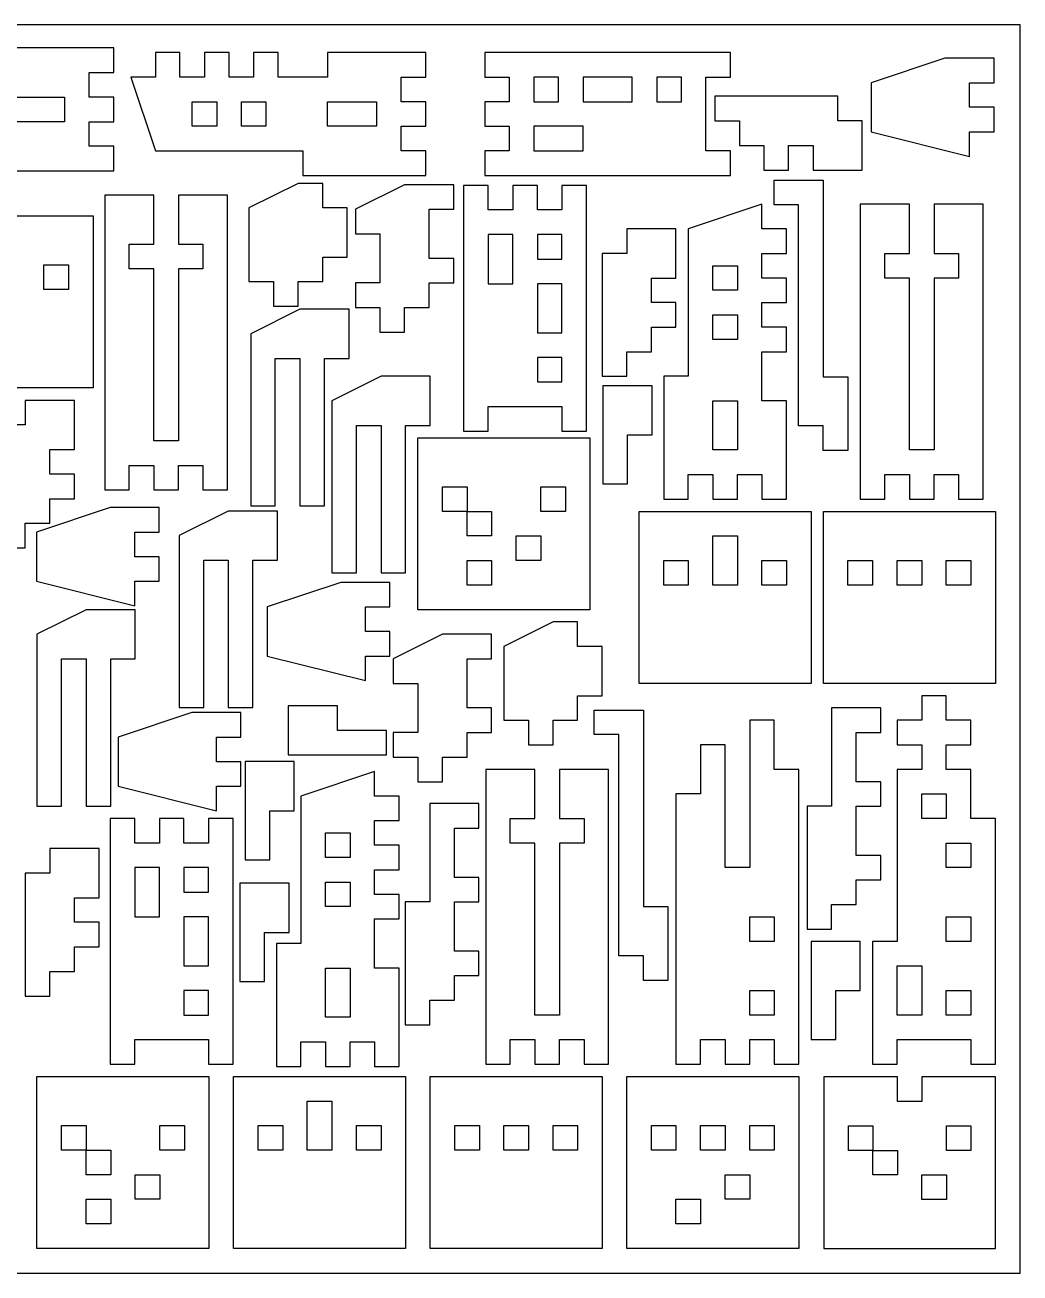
# Model space of a CAD drawing. Extents: x 0 to 610, y 0 to 305.
# Drawn here: x 366.7 to 609.6, y 0 to 304.8 of the extents above; entities that cross this region are included whole.
import ezdxf

# ---------------------------------------------------------------- set-up
doc = ezdxf.new("R2010")
doc.units = 0
doc.header["$MEASUREMENT"] = 0
doc.layers.add('LAYER_04', color=98, linetype='CONTINUOUS')
doc.layers.add('SQUARE', color=1, linetype='CONTINUOUS')

msp = doc.modelspace()

# ---------------------------------------------------------------- linework, layer by layer
at = {"layer": 'LAYER_04'}
for p, q in [((609.6, 304.8), (0, 304.8)), ((609.6, 0), (609.6, 304.8)), ((0, 0), (609.6, 0))]:
    msp.add_line(p, q, dxfattribs=at)
at = {"layer": 'SQUARE'}
for p, q in [((388.33, 299.18), (316.33, 299.18)), ((388.33, 293.18), (388.33, 299.18)), ((398.5, 298.06), (398.5, 292.06)), ((404.5, 298.06), (398.5, 298.06)), ((404.5, 292.06), (404.5, 298.06)), ((416.5, 298.06), (410.5, 298.06)), ((410.5, 298.06), (410.5, 292.06)), ((416.5, 292.06), (416.5, 298.06)), ((428.5, 298.06), (422.5, 298.06)), ((422.5, 298.06), (422.5, 292.06)), ((428.5, 292.06), (428.5, 298.06)), ((464.5, 298.06), (440.5, 298.06)), ((440.5, 298.06), (440.5, 292.06)), ((464.5, 292.06), (464.5, 298.06)), ((538.92, 298.05), (478.92, 298.05)), ((478.92, 298.05), (478.92, 292.05)), ((538.92, 292.05), (538.92, 298.05)), ((591.26, 296.7), (573.26, 290.7)), ((603.26, 296.7), (591.26, 296.7)), ((603.26, 290.7), (603.26, 296.7)), ((382.33, 287.18), (382.33, 293.18)), ((382.33, 293.18), (388.33, 293.18)), ((398.5, 292.06), (392.5, 292.06)), ((392.5, 292.06), (398.5, 274.06)), ((410.5, 292.06), (404.5, 292.06)), ((422.5, 292.06), (416.5, 292.06)), ((440.5, 292.06), (428.5, 292.06)), ((458.5, 286.06), (458.5, 292.06)), ((458.5, 292.06), (464.5, 292.06)), ((478.92, 292.05), (484.92, 292.05)), ((484.92, 292.05), (484.92, 286.05)), ((496.92, 292.05), (490.92, 292.05)), ((490.92, 292.05), (490.92, 286.05)), ((496.92, 286.05), (496.92, 292.05)), ((514.92, 292.05), (502.92, 292.05)), ((502.92, 292.05), (502.92, 286.05)), ((514.92, 286.05), (514.92, 292.05)), ((526.92, 292.05), (520.92, 292.05)), ((520.92, 292.05), (520.92, 286.05)), ((526.92, 286.05), (526.92, 292.05)), ((532.92, 286.05), (532.92, 292.05)), ((532.92, 292.05), (538.92, 292.05)), ((573.26, 290.7), (573.26, 278.7)), ((597.26, 290.7), (603.26, 290.7)), ((597.26, 284.7), (597.26, 290.7)), ((334.33, 287.18), (376.33, 287.18)), ((376.33, 287.18), (376.33, 281.18)), ((388.33, 287.18), (382.33, 287.18)), ((388.33, 281.18), (388.33, 287.18)), ((565.08, 287.37), (535.08, 287.37)), ((535.08, 287.37), (535.08, 281.37)), ((565.08, 281.37), (565.08, 287.37)), ((407.5, 286.06), (413.5, 286.06)), ((407.5, 280.06), (407.5, 286.06)), ((413.5, 286.06), (413.5, 280.06)), ((419.5, 286.06), (425.5, 286.06)), ((419.5, 280.06), (419.5, 286.06)), ((425.5, 286.06), (425.5, 280.06)), ((440.5, 286.06), (452.5, 286.06)), ((440.5, 280.06), (440.5, 286.06)), ((452.5, 286.06), (452.5, 280.06)), ((464.5, 286.06), (458.5, 286.06)), ((464.5, 280.06), (464.5, 286.06)), ((484.92, 286.05), (478.92, 286.05)), ((478.92, 286.05), (478.92, 280.05)), ((490.92, 286.05), (496.92, 286.05)), ((502.92, 286.05), (514.92, 286.05)), ((520.92, 286.05), (526.92, 286.05)), ((532.92, 280.05), (532.92, 286.05)), ((603.26, 284.7), (597.26, 284.7)), ((603.26, 278.7), (603.26, 284.7)), ((376.33, 281.18), (334.33, 281.18)), ((382.33, 275.18), (382.33, 281.18)), ((382.33, 281.18), (388.33, 281.18)), ((535.08, 281.37), (541.08, 281.37)), ((541.08, 281.37), (541.08, 275.37)), ((571.08, 281.37), (565.08, 281.37)), ((571.08, 269.37), (571.08, 281.37)), ((413.5, 280.06), (407.5, 280.06)), ((425.5, 280.06), (419.5, 280.06)), ((452.5, 280.06), (440.5, 280.06)), ((458.5, 274.06), (458.5, 280.06)), ((458.5, 280.06), (464.5, 280.06)), ((478.92, 280.05), (484.92, 280.05)), ((484.92, 280.05), (484.92, 274.05)), ((502.92, 280.05), (490.92, 280.05)), ((490.92, 280.05), (490.92, 274.05)), ((502.92, 274.05), (502.92, 280.05)), ((532.92, 274.05), (532.92, 280.05)), ((573.26, 278.7), (597.26, 272.7)), ((597.26, 272.7), (597.26, 278.7)), ((597.26, 278.7), (603.26, 278.7)), ((388.33, 275.18), (382.33, 275.18)), ((388.33, 269.18), (388.33, 275.18)), ((541.08, 275.37), (547.08, 275.37)), ((547.08, 275.37), (547.08, 269.37)), ((553.08, 269.37), (553.08, 275.37)), ((553.08, 275.37), (559.08, 275.37)), ((559.08, 275.37), (559.08, 269.37)), ((398.5, 274.06), (434.5, 274.06)), ((434.5, 274.06), (434.5, 268.06)), ((464.5, 274.06), (458.5, 274.06)), ((464.5, 268.06), (464.5, 274.06)), ((484.92, 274.05), (478.92, 274.05)), ((478.92, 274.05), (478.92, 268.05)), ((490.92, 274.05), (502.92, 274.05)), ((538.92, 274.05), (532.92, 274.05)), ((538.92, 268.05), (538.92, 274.05)), ((316.33, 269.18), (388.33, 269.18)), ((547.08, 269.37), (553.08, 269.37)), ((559.08, 269.37), (565.08, 269.37)), ((565.08, 269.37), (571.08, 269.37)), ((433.36, 266.12), (421.36, 260.12)), ((439.36, 266.12), (433.36, 266.12)), ((434.5, 268.06), (464.5, 268.06)), ((439.36, 260.12), (439.36, 266.12)), ((459.34, 265.79), (447.34, 259.79)), ((471.34, 265.79), (459.34, 265.79)), ((471.34, 259.79), (471.34, 265.79)), ((479.77, 265.62), (473.77, 265.62)), ((473.77, 265.62), (473.77, 205.62)), ((478.92, 268.05), (538.92, 268.05)), ((479.77, 259.62), (479.77, 265.62)), ((491.77, 265.62), (485.77, 265.62)), ((485.77, 265.62), (485.77, 259.62)), ((491.77, 259.62), (491.77, 265.62)), ((503.77, 265.62), (497.77, 265.62)), ((497.77, 265.62), (497.77, 259.62)), ((503.77, 205.62), (503.77, 265.62)), ((549.55, 260.89), (549.55, 266.89)), ((549.55, 266.89), (561.55, 266.89)), ((561.55, 266.89), (561.55, 218.89)), ((398.13, 263.24), (386.13, 263.24)), ((386.13, 263.24), (386.13, 191.24)), ((398.13, 251.24), (398.13, 263.24)), ((416.13, 263.24), (404.13, 263.24)), ((404.13, 263.24), (404.13, 251.24)), ((416.13, 191.24), (416.13, 263.24)), ((421.36, 260.12), (421.36, 242.12)), ((445.36, 260.12), (439.36, 260.12)), ((445.36, 248.12), (445.36, 260.12)), ((447.34, 259.79), (447.34, 253.79)), ((465.34, 247.79), (465.34, 259.79)), ((465.34, 259.79), (471.34, 259.79)), ((485.77, 259.62), (479.77, 259.62)), ((497.77, 259.62), (491.77, 259.62)), ((546.6, 261), (528.6, 255)), ((546.6, 255), (546.6, 261)), ((555.55, 260.89), (549.55, 260.89)), ((555.55, 206.89), (555.55, 260.89)), ((582.6, 261), (570.6, 261)), ((570.6, 261), (570.6, 189)), ((582.6, 249), (582.6, 261)), ((600.6, 261), (588.6, 261)), ((588.6, 261), (588.6, 249)), ((600.6, 189), (600.6, 261)), ((341.31, 258.2), (383.31, 258.2)), ((383.31, 258.2), (383.31, 216.2)), ((447.34, 253.79), (453.34, 253.79)), ((453.34, 253.79), (453.34, 241.79)), ((485.77, 253.62), (479.77, 253.62)), ((479.77, 253.62), (479.77, 241.62)), ((485.77, 241.62), (485.77, 253.62)), ((497.77, 253.62), (491.77, 253.62)), ((491.77, 253.62), (491.77, 247.62)), ((497.77, 247.62), (497.77, 253.62)), ((525.6, 255), (513.6, 255)), ((513.6, 255), (513.6, 249)), ((525.6, 249), (525.6, 255)), ((528.6, 255), (528.6, 219)), ((552.6, 255), (546.6, 255)), ((552.6, 249), (552.6, 255)), ((392.13, 245.24), (392.13, 251.24)), ((392.13, 251.24), (398.13, 251.24)), ((404.13, 251.24), (410.13, 251.24)), ((410.13, 251.24), (410.13, 245.24)), ((439.36, 242.12), (439.36, 248.12)), ((439.36, 248.12), (445.36, 248.12)), ((471.34, 247.79), (465.34, 247.79)), ((471.34, 241.79), (471.34, 247.79)), ((491.77, 247.62), (497.77, 247.62)), ((513.6, 249), (507.6, 249)), ((507.6, 249), (507.6, 219)), ((525.6, 243), (525.6, 249)), ((546.6, 243), (546.6, 249)), ((546.6, 249), (552.6, 249)), ((576.6, 243), (576.6, 249)), ((576.6, 249), (582.6, 249)), ((588.6, 249), (594.6, 249)), ((594.6, 249), (594.6, 243)), ((371.31, 240.2), (371.31, 246.2)), ((371.31, 246.2), (377.31, 246.2)), ((377.31, 246.2), (377.31, 240.2)), ((398.13, 245.24), (392.13, 245.24)), ((398.13, 203.24), (398.13, 245.24)), ((410.13, 245.24), (404.13, 245.24)), ((404.13, 245.24), (404.13, 203.24)), ((534.6, 240), (534.6, 246)), ((534.6, 246), (540.6, 246)), ((540.6, 246), (540.6, 240)), ((421.36, 242.12), (427.36, 242.12)), ((427.36, 242.12), (427.36, 236.12)), ((433.36, 242.12), (439.36, 242.12)), ((433.36, 236.12), (433.36, 242.12)), ((453.34, 241.79), (447.34, 241.79)), ((447.34, 241.79), (447.34, 235.79)), ((465.34, 235.79), (465.34, 241.79)), ((465.34, 241.79), (471.34, 241.79)), ((479.77, 241.62), (485.77, 241.62)), ((497.77, 241.62), (491.77, 241.62)), ((491.77, 241.62), (491.77, 229.62)), ((497.77, 229.62), (497.77, 241.62)), ((519.6, 237), (519.6, 243)), ((519.6, 243), (525.6, 243)), ((552.6, 243), (546.6, 243)), ((552.6, 237), (552.6, 243)), ((582.6, 243), (576.6, 243)), ((582.6, 201), (582.6, 243)), ((594.6, 243), (588.6, 243)), ((588.6, 243), (588.6, 201)), ((377.31, 240.2), (371.31, 240.2)), ((540.6, 240), (534.6, 240)), ((433.78, 235.37), (421.78, 229.37)), ((427.36, 236.12), (433.36, 236.12)), ((445.78, 235.37), (433.78, 235.37)), ((445.78, 223.37), (445.78, 235.37)), ((447.34, 235.79), (453.34, 235.79)), ((453.34, 235.79), (453.34, 229.79)), ((459.34, 229.79), (459.34, 235.79)), ((459.34, 235.79), (465.34, 235.79)), ((525.6, 237), (519.6, 237)), ((525.6, 231), (525.6, 237)), ((546.6, 231), (546.6, 237)), ((546.6, 237), (552.6, 237)), ((534.6, 228), (534.6, 234)), ((534.6, 234), (540.6, 234)), ((540.6, 234), (540.6, 228)), ((421.78, 229.37), (421.78, 187.37)), ((453.34, 229.79), (459.34, 229.79)), ((491.77, 229.62), (497.77, 229.62)), ((519.6, 225), (519.6, 231)), ((519.6, 231), (525.6, 231)), ((552.6, 231), (546.6, 231)), ((552.6, 225), (552.6, 231)), ((540.6, 228), (534.6, 228)), ((427.78, 187.37), (427.78, 223.37)), ((427.78, 223.37), (433.78, 223.37)), ((433.78, 223.37), (433.78, 187.37)), ((439.78, 223.37), (445.78, 223.37)), ((439.78, 187.37), (439.78, 223.37)), ((497.77, 223.62), (491.77, 223.62)), ((491.77, 223.62), (491.77, 217.62)), ((497.77, 217.62), (497.77, 223.62)), ((513.6, 219), (513.6, 225)), ((513.6, 225), (519.6, 225)), ((546.6, 213), (546.6, 225)), ((546.6, 225), (552.6, 225)), ((453.6, 219), (441.6, 213)), ((465.6, 219), (453.6, 219)), ((465.6, 207), (465.6, 219)), ((491.77, 217.62), (497.77, 217.62)), ((507.6, 219), (513.6, 219)), ((519.77, 216.71), (507.77, 216.71)), ((507.77, 216.71), (507.77, 192.71)), ((519.77, 204.71), (519.77, 216.71)), ((528.6, 219), (522.6, 219)), ((522.6, 219), (522.6, 189)), ((561.55, 218.89), (567.55, 218.89)), ((567.55, 218.89), (567.55, 200.89)), ((383.31, 216.2), (341.31, 216.2)), ((378.75, 213.11), (366.75, 213.11)), ((366.75, 213.11), (366.75, 207.11)), ((378.75, 207.11), (378.75, 213.11)), ((441.6, 213), (441.6, 171)), ((479.77, 205.62), (479.77, 211.62)), ((479.77, 211.62), (485.77, 211.62)), ((485.77, 211.62), (491.77, 211.62)), ((491.77, 211.62), (497.77, 211.62)), ((497.77, 211.62), (497.77, 205.62)), ((534.6, 201), (534.6, 213)), ((534.6, 213), (540.6, 213)), ((540.6, 213), (540.6, 201)), ((552.6, 213), (546.6, 213)), ((552.6, 189), (552.6, 213)), ((366.75, 207.11), (360.75, 207.11)), ((378.75, 201.11), (378.75, 207.11)), ((447.6, 171), (447.6, 207)), ((447.6, 207), (453.6, 207)), ((453.6, 207), (453.6, 171)), ((459.6, 207), (465.6, 207)), ((459.6, 171), (459.6, 207)), ((473.77, 205.62), (479.77, 205.62)), ((497.77, 205.62), (503.77, 205.62)), ((513.77, 204.71), (519.77, 204.71)), ((513.77, 192.71), (513.77, 204.71)), ((561.55, 206.89), (555.55, 206.89)), ((561.55, 200.89), (561.55, 206.89)), ((404.13, 203.24), (398.13, 203.24)), ((462.6, 162), (462.6, 204)), ((462.6, 204), (504.6, 204)), ((504.6, 204), (504.6, 162)), ((372.75, 195.11), (372.75, 201.11)), ((372.75, 201.11), (378.75, 201.11)), ((540.6, 201), (534.6, 201)), ((567.55, 200.89), (561.55, 200.89)), ((588.6, 201), (582.6, 201)), ((378.75, 195.11), (372.75, 195.11)), ((378.75, 189.11), (378.75, 195.11)), ((392.13, 191.24), (392.13, 197.24)), ((392.13, 197.24), (398.13, 197.24)), ((398.13, 197.24), (398.13, 191.24)), ((404.13, 191.24), (404.13, 197.24)), ((404.13, 197.24), (410.13, 197.24)), ((410.13, 197.24), (410.13, 191.24)), ((507.77, 192.71), (513.77, 192.71)), ((528.6, 189), (528.6, 195)), ((528.6, 195), (534.6, 195)), ((534.6, 195), (534.6, 189)), ((540.6, 189), (540.6, 195)), ((540.6, 195), (546.6, 195)), ((546.6, 195), (546.6, 189)), ((576.6, 189), (576.6, 195)), ((576.6, 195), (582.6, 195)), ((582.6, 195), (582.6, 189)), ((588.6, 189), (588.6, 195)), ((588.6, 195), (594.6, 195)), ((594.6, 195), (594.6, 189)), ((372.75, 183.11), (372.75, 189.11)), ((372.75, 189.11), (378.75, 189.11)), ((386.13, 191.24), (392.13, 191.24)), ((398.13, 191.24), (404.13, 191.24)), ((410.13, 191.24), (416.13, 191.24)), ((468.6, 186), (468.6, 192)), ((468.6, 192), (474.6, 192)), ((474.6, 192), (474.6, 186)), ((492.6, 186), (492.6, 192)), ((492.6, 192), (498.6, 192)), ((498.6, 192), (498.6, 186)), ((522.6, 189), (528.6, 189)), ((534.6, 189), (540.6, 189)), ((546.6, 189), (552.6, 189)), ((570.6, 189), (576.6, 189)), ((582.6, 189), (588.6, 189)), ((594.6, 189), (600.6, 189)), ((387.46, 186.94), (369.46, 180.94)), ((399.46, 186.94), (387.46, 186.94)), ((399.46, 180.94), (399.46, 186.94)), ((416.31, 186.08), (404.31, 180.08)), ((428.31, 186.08), (416.31, 186.08)), ((421.78, 187.37), (427.78, 187.37)), ((428.31, 174.08), (428.31, 186.08)), ((433.78, 187.37), (439.78, 187.37)), ((474.6, 186), (468.6, 186)), ((474.6, 180), (474.6, 186)), ((474.6, 186), (480.6, 186)), ((480.6, 186), (480.6, 180)), ((498.6, 186), (492.6, 186)), ((516.6, 144), (516.6, 186)), ((516.6, 186), (558.6, 186)), ((558.6, 186), (558.6, 144)), ((561.6, 144), (561.6, 186)), ((561.6, 186), (603.6, 186)), ((603.6, 186), (603.6, 144)), ((366.75, 177.11), (366.75, 183.11)), ((366.75, 183.11), (372.75, 183.11)), ((369.46, 180.94), (369.46, 168.94)), ((393.46, 180.94), (399.46, 180.94)), ((393.46, 174.94), (393.46, 180.94)), ((404.31, 180.08), (404.31, 138.08)), ((480.6, 180), (474.6, 180)), ((486.6, 174), (486.6, 180)), ((486.6, 180), (492.6, 180)), ((492.6, 180), (492.6, 174)), ((534.6, 168), (534.6, 180)), ((534.6, 180), (540.6, 180)), ((540.6, 180), (540.6, 168)), ((360.75, 177.11), (366.75, 177.11)), ((399.46, 174.94), (393.46, 174.94)), ((399.46, 168.94), (399.46, 174.94)), ((410.31, 138.08), (410.31, 174.08)), ((410.31, 174.08), (416.31, 174.08)), ((416.31, 174.08), (416.31, 138.08)), ((422.31, 174.08), (428.31, 174.08)), ((422.31, 138.08), (422.31, 174.08)), ((474.6, 168), (474.6, 174)), ((474.6, 174), (480.6, 174)), ((480.6, 174), (480.6, 168)), ((492.6, 174), (486.6, 174)), ((522.6, 168), (522.6, 174)), ((522.6, 174), (528.6, 174)), ((528.6, 174), (528.6, 168)), ((546.6, 168), (546.6, 174)), ((546.6, 174), (552.6, 174)), ((552.6, 174), (552.6, 168)), ((567.6, 168), (567.6, 174)), ((567.6, 174), (573.6, 174)), ((573.6, 174), (573.6, 168)), ((579.6, 168), (579.6, 174)), ((579.6, 174), (585.6, 174)), ((585.6, 174), (585.6, 168)), ((591.6, 168), (591.6, 174)), ((591.6, 174), (597.6, 174)), ((597.6, 174), (597.6, 168)), ((441.6, 171), (447.6, 171)), ((453.6, 171), (459.6, 171)), ((369.46, 168.94), (393.46, 162.94)), ((393.46, 162.94), (393.46, 168.94)), ((393.46, 168.94), (399.46, 168.94)), ((443.77, 168.67), (425.77, 162.67)), ((455.77, 168.67), (443.77, 168.67)), ((455.77, 162.67), (455.77, 168.67)), ((480.6, 168), (474.6, 168)), ((528.6, 168), (522.6, 168)), ((540.6, 168), (534.6, 168)), ((552.6, 168), (546.6, 168)), ((573.6, 168), (567.6, 168)), ((585.6, 168), (579.6, 168)), ((597.6, 168), (591.6, 168)), ((381.6, 162), (369.6, 156)), ((393.6, 162), (381.6, 162)), ((393.6, 150), (393.6, 162)), ((425.77, 162.67), (425.77, 150.67)), ((449.77, 162.67), (455.77, 162.67)), ((449.77, 156.67), (449.77, 162.67)), ((504.6, 162), (462.6, 162)), ((495.6, 159), (483.6, 153)), ((501.6, 159), (495.6, 159)), ((501.6, 153), (501.6, 159)), ((369.6, 156), (369.6, 114)), ((455.77, 156.67), (449.77, 156.67)), ((455.77, 150.67), (455.77, 156.67)), ((468.6, 156), (456.6, 150)), ((480.6, 156), (468.6, 156)), ((480.6, 150), (480.6, 156)), ((483.6, 153), (483.6, 135)), ((507.6, 153), (501.6, 153)), ((507.6, 141), (507.6, 153)), ((375.6, 114), (375.6, 150)), ((375.6, 150), (381.6, 150)), ((381.6, 150), (381.6, 114)), ((387.6, 150), (393.6, 150)), ((387.6, 114), (387.6, 150)), ((425.77, 150.67), (449.77, 144.67)), ((449.77, 144.67), (449.77, 150.67)), ((449.77, 150.67), (455.77, 150.67)), ((456.6, 150), (456.6, 144)), ((474.6, 138), (474.6, 150)), ((474.6, 150), (480.6, 150)), ((456.6, 144), (462.6, 144)), ((462.6, 144), (462.6, 132)), ((558.6, 144), (516.6, 144)), ((603.6, 144), (561.6, 144)), ((501.6, 135), (501.6, 141)), ((501.6, 141), (507.6, 141)), ((591.6, 141), (585.6, 141)), ((585.6, 141), (585.6, 135)), ((591.6, 135), (591.6, 141)), ((404.31, 138.08), (410.31, 138.08)), ((416.31, 138.08), (422.31, 138.08)), ((442.95, 138.53), (430.95, 138.53)), ((430.95, 138.53), (430.95, 126.53)), ((442.95, 132.53), (442.95, 138.53)), ((480.6, 138), (474.6, 138)), ((480.6, 132), (480.6, 138)), ((505.64, 131.48), (505.64, 137.48)), ((505.64, 137.48), (517.64, 137.48)), ((517.64, 137.48), (517.64, 89.48)), ((569.6, 138), (563.6, 138)), ((563.6, 138), (563.6, 114)), ((575.6, 138), (569.6, 138)), ((575.6, 132), (575.6, 138)), ((407.4, 136.88), (389.4, 130.88)), ((419.4, 136.88), (407.4, 136.88)), ((419.4, 130.88), (419.4, 136.88)), ((483.6, 135), (489.6, 135)), ((489.6, 135), (489.6, 129)), ((495.6, 135), (501.6, 135)), ((495.6, 129), (495.6, 135)), ((549.6, 135), (543.6, 135)), ((543.6, 135), (543.6, 99)), ((549.6, 123), (549.6, 135)), ((585.6, 135), (579.6, 135)), ((579.6, 135), (579.6, 129)), ((597.6, 135), (591.6, 135)), ((597.6, 129), (597.6, 135)), ((454.95, 132.53), (442.95, 132.53)), ((454.95, 126.53), (454.95, 132.53)), ((462.6, 132), (456.6, 132)), ((456.6, 132), (456.6, 126)), ((474.6, 126), (474.6, 132)), ((474.6, 132), (480.6, 132)), ((511.64, 131.48), (505.64, 131.48)), ((511.64, 77.48), (511.64, 131.48)), ((569.6, 120), (569.6, 132)), ((569.6, 132), (575.6, 132)), ((389.4, 130.88), (389.4, 118.88)), ((413.4, 130.88), (419.4, 130.88)), ((413.4, 124.88), (413.4, 130.88)), ((489.6, 129), (495.6, 129)), ((537.6, 129), (531.6, 129)), ((531.6, 129), (531.6, 117)), ((537.6, 99), (537.6, 129)), ((579.6, 129), (585.6, 129)), ((585.6, 129), (585.6, 123)), ((591.6, 123), (591.6, 129)), ((591.6, 129), (597.6, 129)), ((430.95, 126.53), (454.95, 126.53)), ((456.6, 126), (462.6, 126)), ((462.6, 126), (462.6, 120)), ((468.6, 120), (468.6, 126)), ((468.6, 126), (474.6, 126)), ((419.4, 124.88), (413.4, 124.88)), ((419.4, 118.88), (419.4, 124.88)), ((432.43, 124.89), (420.43, 124.89)), ((420.43, 124.89), (420.43, 100.89)), ((432.43, 112.89), (432.43, 124.89)), ((452.04, 122.48), (434.04, 116.48)), ((452.04, 116.48), (452.04, 122.48)), ((491.16, 123), (479.16, 123)), ((479.16, 123), (479.16, 51)), ((491.16, 111), (491.16, 123)), ((509.16, 123), (497.16, 123)), ((497.16, 123), (497.16, 111)), ((509.16, 51), (509.16, 123)), ((555.6, 123), (549.6, 123)), ((555.6, 51), (555.6, 123)), ((585.6, 123), (579.6, 123)), ((579.6, 123), (579.6, 81)), ((597.6, 123), (591.6, 123)), ((597.6, 111), (597.6, 123)), ((389.4, 118.88), (413.4, 112.88)), ((413.4, 112.88), (413.4, 118.88)), ((413.4, 118.88), (419.4, 118.88)), ((462.6, 120), (468.6, 120)), ((575.6, 120), (569.6, 120)), ((575.6, 114), (575.6, 120)), ((434.04, 116.48), (434.04, 80.48)), ((458.04, 116.48), (452.04, 116.48)), ((458.04, 110.48), (458.04, 116.48)), ((531.6, 117), (525.6, 117)), ((525.6, 117), (525.6, 51)), ((585.6, 111), (585.6, 117)), ((585.6, 117), (591.6, 117)), ((591.6, 117), (591.6, 111)), ((369.6, 114), (375.6, 114)), ((381.6, 114), (387.6, 114)), ((426.43, 112.89), (432.43, 112.89)), ((426.43, 100.89), (426.43, 112.89)), ((471.51, 114.63), (465.51, 114.63)), ((465.51, 114.63), (465.51, 90.63)), ((477.51, 114.63), (471.51, 114.63)), ((477.51, 108.63), (477.51, 114.63)), ((563.6, 114), (557.6, 114)), ((557.6, 114), (557.6, 84)), ((569.6, 102), (569.6, 114)), ((569.6, 114), (575.6, 114)), ((393.49, 111), (387.49, 111)), ((387.49, 111), (387.49, 51)), ((393.49, 105), (393.49, 111)), ((405.49, 111), (399.49, 111)), ((399.49, 111), (399.49, 105)), ((405.49, 105), (405.49, 111)), ((417.49, 111), (411.49, 111)), ((411.49, 111), (411.49, 105)), ((417.49, 51), (417.49, 111)), ((452.04, 104.48), (452.04, 110.48)), ((452.04, 110.48), (458.04, 110.48)), ((485.16, 105), (485.16, 111)), ((485.16, 111), (491.16, 111)), ((497.16, 111), (503.16, 111)), ((503.16, 111), (503.16, 105)), ((591.6, 111), (585.6, 111)), ((603.6, 111), (597.6, 111)), ((603.6, 51), (603.6, 111)), ((440.04, 101.48), (440.04, 107.48)), ((440.04, 107.48), (446.04, 107.48)), ((446.04, 107.48), (446.04, 101.48)), ((471.51, 96.63), (471.51, 108.63)), ((471.51, 108.63), (477.51, 108.63)), ((384.75, 103.65), (372.75, 103.65)), ((372.75, 103.65), (372.75, 97.65)), ((384.75, 97.65), (384.75, 103.65)), ((399.49, 105), (393.49, 105)), ((411.49, 105), (405.49, 105)), ((458.04, 104.48), (452.04, 104.48)), ((458.04, 98.48), (458.04, 104.48)), ((491.16, 105), (485.16, 105)), ((491.16, 63), (491.16, 105)), ((503.16, 105), (497.16, 105)), ((497.16, 105), (497.16, 63)), ((591.6, 99), (591.6, 105)), ((591.6, 105), (597.6, 105)), ((597.6, 105), (597.6, 99)), ((420.43, 100.89), (426.43, 100.89)), ((446.04, 101.48), (440.04, 101.48)), ((575.6, 102), (569.6, 102)), ((575.6, 96), (575.6, 102)), ((372.75, 97.65), (366.75, 97.65)), ((366.75, 97.65), (366.75, 67.65)), ((384.75, 91.65), (384.75, 97.65)), ((399.49, 99), (393.49, 99)), ((393.49, 99), (393.49, 87)), ((399.49, 87), (399.49, 99)), ((411.49, 99), (405.49, 99)), ((405.49, 99), (405.49, 93)), ((411.49, 93), (411.49, 99)), ((452.04, 92.48), (452.04, 98.48)), ((452.04, 98.48), (458.04, 98.48)), ((543.6, 99), (537.6, 99)), ((597.6, 99), (591.6, 99)), ((431.15, 95.18), (419.15, 95.18)), ((419.15, 95.18), (419.15, 71.18)), ((431.15, 83.18), (431.15, 95.18)), ((440.04, 89.48), (440.04, 95.48)), ((440.04, 95.48), (446.04, 95.48)), ((446.04, 95.48), (446.04, 89.48)), ((477.51, 96.63), (471.51, 96.63)), ((477.51, 90.63), (477.51, 96.63)), ((569.6, 90), (569.6, 96)), ((569.6, 96), (575.6, 96)), ((378.75, 85.65), (378.75, 91.65)), ((378.75, 91.65), (384.75, 91.65)), ((405.49, 93), (411.49, 93)), ((458.04, 92.48), (452.04, 92.48)), ((458.04, 86.48), (458.04, 92.48)), ((446.04, 89.48), (440.04, 89.48)), ((465.51, 90.63), (459.51, 90.63)), ((459.51, 90.63), (459.51, 60.63)), ((471.51, 78.63), (471.51, 90.63)), ((471.51, 90.63), (477.51, 90.63)), ((517.64, 89.48), (523.64, 89.48)), ((523.64, 89.48), (523.64, 71.48)), ((563.6, 84), (563.6, 90)), ((563.6, 90), (569.6, 90)), ((384.75, 85.65), (378.75, 85.65)), ((384.75, 79.65), (384.75, 85.65)), ((393.49, 87), (399.49, 87)), ((411.49, 87), (405.49, 87)), ((405.49, 87), (405.49, 75)), ((411.49, 75), (411.49, 87)), ((452.04, 74.48), (452.04, 86.48)), ((452.04, 86.48), (458.04, 86.48)), ((543.6, 81), (543.6, 87)), ((543.6, 87), (549.6, 87)), ((549.6, 87), (549.6, 81)), ((591.6, 81), (591.6, 87)), ((591.6, 87), (597.6, 87)), ((597.6, 87), (597.6, 81)), ((425.15, 83.18), (431.15, 83.18)), ((425.15, 71.18), (425.15, 83.18)), ((557.6, 84), (563.6, 84)), ((378.75, 73.65), (378.75, 79.65)), ((378.75, 79.65), (384.75, 79.65)), ((434.04, 80.48), (428.04, 80.48)), ((428.04, 80.48), (428.04, 50.48)), ((549.6, 81), (543.6, 81)), ((570.6, 81), (558.6, 81)), ((558.6, 81), (558.6, 57)), ((570.6, 69), (570.6, 81)), ((579.6, 81), (573.6, 81)), ((573.6, 81), (573.6, 51)), ((597.6, 81), (591.6, 81)), ((477.51, 78.63), (471.51, 78.63)), ((477.51, 72.63), (477.51, 78.63)), ((517.64, 77.48), (511.64, 77.48)), ((517.64, 71.48), (517.64, 77.48)), ((372.75, 67.65), (372.75, 73.65)), ((372.75, 73.65), (378.75, 73.65)), ((405.49, 75), (411.49, 75)), ((440.04, 62.48), (440.04, 74.48)), ((440.04, 74.48), (446.04, 74.48)), ((446.04, 74.48), (446.04, 62.48)), ((458.04, 74.48), (452.04, 74.48)), ((458.04, 50.48), (458.04, 74.48)), ((579.6, 63), (579.6, 75)), ((579.6, 75), (585.6, 75)), ((585.6, 75), (585.6, 63)), ((419.15, 71.18), (425.15, 71.18)), ((471.51, 66.63), (471.51, 72.63)), ((471.51, 72.63), (477.51, 72.63)), ((523.64, 71.48), (517.64, 71.48)), ((366.75, 67.65), (372.75, 67.65)), ((411.49, 69), (405.49, 69)), ((405.49, 69), (405.49, 63)), ((411.49, 63), (411.49, 69)), ((543.6, 63), (543.6, 69)), ((543.6, 69), (549.6, 69)), ((549.6, 69), (549.6, 63)), ((564.6, 69), (570.6, 69)), ((564.6, 57), (564.6, 69)), ((591.6, 63), (591.6, 69)), ((591.6, 69), (597.6, 69)), ((597.6, 69), (597.6, 63)), ((465.51, 60.63), (465.51, 66.63)), ((465.51, 66.63), (471.51, 66.63)), ((405.49, 63), (411.49, 63)), ((446.04, 62.48), (440.04, 62.48)), ((497.16, 63), (491.16, 63)), ((549.6, 63), (543.6, 63)), ((585.6, 63), (579.6, 63)), ((597.6, 63), (591.6, 63)), ((459.51, 60.63), (465.51, 60.63)), ((393.49, 51), (393.49, 57)), ((393.49, 57), (399.49, 57)), ((399.49, 57), (405.49, 57)), ((405.49, 57), (411.49, 57)), ((411.49, 57), (411.49, 51)), ((434.04, 50.48), (434.04, 56.48)), ((434.04, 56.48), (440.04, 56.48)), ((440.04, 56.48), (440.04, 50.48)), ((446.04, 50.48), (446.04, 56.48)), ((446.04, 56.48), (452.04, 56.48)), ((452.04, 56.48), (452.04, 50.48)), ((485.16, 51), (485.16, 57)), ((485.16, 57), (491.16, 57)), ((491.16, 57), (491.16, 51)), ((497.16, 51), (497.16, 57)), ((497.16, 57), (503.16, 57)), ((503.16, 57), (503.16, 51)), ((531.6, 51), (531.6, 57)), ((531.6, 57), (537.6, 57)), ((537.6, 57), (537.6, 51)), ((543.6, 51), (543.6, 57)), ((543.6, 57), (549.6, 57)), ((549.6, 57), (549.6, 51)), ((558.6, 57), (564.6, 57)), ((579.6, 51), (579.6, 57)), ((579.6, 57), (585.6, 57)), ((585.6, 57), (591.6, 57)), ((591.6, 57), (597.6, 57)), ((597.6, 57), (597.6, 51)), ((387.49, 51), (393.49, 51)), ((411.49, 51), (417.49, 51)), ((428.04, 50.48), (434.04, 50.48)), ((440.04, 50.48), (446.04, 50.48)), ((452.04, 50.48), (458.04, 50.48)), ((479.16, 51), (485.16, 51)), ((491.16, 51), (497.16, 51)), ((503.16, 51), (509.16, 51)), ((525.6, 51), (531.6, 51)), ((537.6, 51), (543.6, 51)), ((549.6, 51), (555.6, 51)), ((573.6, 51), (579.6, 51)), ((597.6, 51), (603.6, 51)), ((369.6, 6), (369.6, 48)), ((369.6, 48), (411.6, 48)), ((411.6, 48), (411.6, 6)), ((417.6, 6), (417.6, 48)), ((417.6, 48), (459.6, 48)), ((459.6, 48), (459.6, 6)), ((465.6, 6), (465.6, 48)), ((465.6, 48), (507.6, 48)), ((507.6, 48), (507.6, 6)), ((513.6, 6), (513.6, 48)), ((513.6, 48), (555.6, 48)), ((555.6, 48), (555.6, 6)), ((579.67, 47.88), (561.72, 47.88)), ((561.72, 47.88), (561.72, 6)), ((579.67, 41.9), (579.67, 47.88)), ((603.6, 47.88), (585.65, 47.88)), ((585.65, 47.88), (585.65, 41.9)), ((603.6, 6), (603.6, 47.88)), ((435.6, 30), (435.6, 42)), ((435.6, 42), (441.6, 42)), ((441.6, 42), (441.6, 30)), ((585.65, 41.9), (579.67, 41.9)), ((375.6, 30), (375.6, 36)), ((375.6, 36), (381.6, 36)), ((381.6, 36), (381.6, 30)), ((399.6, 30), (399.6, 36)), ((399.6, 36), (405.6, 36)), ((405.6, 36), (405.6, 30)), ((423.6, 30), (423.6, 36)), ((423.6, 36), (429.6, 36)), ((429.6, 36), (429.6, 30)), ((447.6, 30), (447.6, 36)), ((447.6, 36), (453.6, 36)), ((453.6, 36), (453.6, 30)), ((471.6, 30), (471.6, 36)), ((471.6, 36), (477.6, 36)), ((477.6, 36), (477.6, 30)), ((483.6, 30), (483.6, 36)), ((483.6, 36), (489.6, 36)), ((489.6, 36), (489.6, 30)), ((495.6, 30), (495.6, 36)), ((495.6, 36), (501.6, 36)), ((501.6, 36), (501.6, 30)), ((519.6, 30), (519.6, 36)), ((519.6, 36), (525.6, 36)), ((525.6, 36), (525.6, 30)), ((531.6, 30), (531.6, 36)), ((531.6, 36), (537.6, 36)), ((537.6, 36), (537.6, 30)), ((543.6, 30), (543.6, 36)), ((543.6, 36), (549.6, 36)), ((549.6, 36), (549.6, 30)), ((567.7, 29.93), (567.7, 35.91)), ((567.7, 35.91), (573.69, 35.91)), ((573.69, 35.91), (573.69, 29.93)), ((591.63, 29.93), (591.63, 35.91)), ((591.63, 35.91), (597.62, 35.91)), ((597.62, 35.91), (597.62, 29.93)), ((381.6, 30), (375.6, 30)), ((381.6, 24), (381.6, 30)), ((381.6, 30), (387.6, 30)), ((387.6, 30), (387.6, 24)), ((405.6, 30), (399.6, 30)), ((429.6, 30), (423.6, 30)), ((441.6, 30), (435.6, 30)), ((453.6, 30), (447.6, 30)), ((477.6, 30), (471.6, 30)), ((489.6, 30), (483.6, 30)), ((501.6, 30), (495.6, 30)), ((525.6, 30), (519.6, 30)), ((537.6, 30), (531.6, 30)), ((549.6, 30), (543.6, 30)), ((573.69, 29.93), (567.7, 29.93)), ((573.69, 23.95), (573.69, 29.93)), ((573.69, 29.93), (579.67, 29.93)), ((579.67, 29.93), (579.67, 23.95)), ((597.62, 29.93), (591.63, 29.93)), ((387.6, 24), (381.6, 24)), ((393.6, 18), (393.6, 24)), ((393.6, 24), (399.6, 24)), ((399.6, 24), (399.6, 18)), ((537.6, 18), (537.6, 24)), ((537.6, 24), (543.6, 24)), ((543.6, 24), (543.6, 18)), ((579.67, 23.95), (573.69, 23.95)), ((585.65, 17.97), (585.65, 23.95)), ((585.65, 23.95), (591.63, 23.95)), ((591.63, 23.95), (591.63, 17.97)), ((381.6, 12), (381.6, 18)), ((381.6, 18), (387.6, 18)), ((387.6, 18), (387.6, 12)), ((399.6, 18), (393.6, 18)), ((525.6, 12), (525.6, 18)), ((525.6, 18), (531.6, 18)), ((531.6, 18), (531.6, 12)), ((543.6, 18), (537.6, 18)), ((591.63, 17.97), (585.65, 17.97)), ((387.6, 12), (381.6, 12)), ((531.6, 12), (525.6, 12)), ((411.6, 6), (369.6, 6)), ((459.6, 6), (417.6, 6)), ((507.6, 6), (465.6, 6)), ((555.6, 6), (513.6, 6)), ((561.72, 6), (603.6, 6))]:
    msp.add_line(p, q, dxfattribs=at)

doc.saveas('drawing.dxf')
